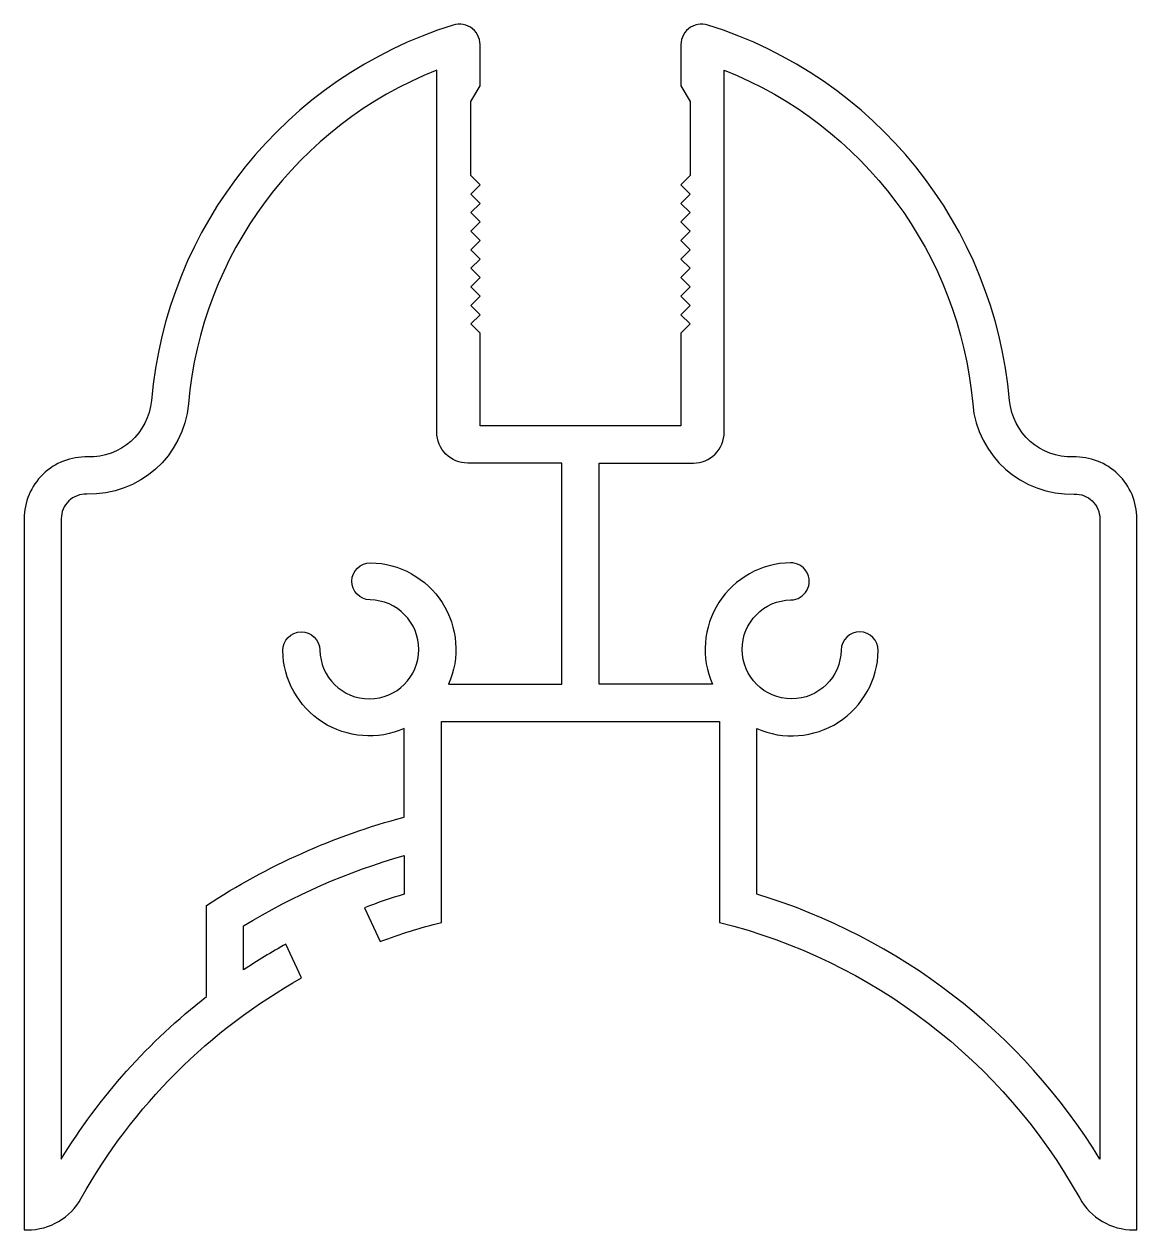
# Model space of a CAD drawing. Extents: x 2771.8 to 2807.8, y 2062.2 to 2101.2.
import ezdxf

# ---------------------------------------------------------------- set-up
doc = ezdxf.new("R2010")
doc.units = 0
doc.layers.add('ANA', color=220, linetype='CONTINUOUS')

msp = doc.modelspace()

# ---------------------------------------------------------------- linework, layer by layer
at = {"layer": 'ANA'}
for points in [[(2771.791, 2062.243), (2771.895, 2062.243, 0.271711), (2773.641, 2063.268, -0.138822), (2780.768, 2070.394), (2780.262, 2071.486, 0.020373), (2778.891, 2070.653), (2778.891, 2072.076, -0.06821), (2784.091, 2074.351), (2784.091, 2073.101, 0.017264), (2782.803, 2072.663), (2783.309, 2071.571, -0.028072), (2785.291, 2072.188), (2785.291, 2078.688), (2794.291, 2078.688), (2794.291, 2072.188, -0.206751), (2805.94, 2063.268, 0.271711), (2807.686, 2062.243), (2807.791, 2062.243), (2807.791, 2085.243, 0.423416), (2805.728, 2087.242, -0.397983), (2803.673, 2089.068, 0.303832), (2793.915, 2101.209, 0.54171), (2793.041, 2100.493), (2793.041, 2099.243), (2793.341, 2098.743), (2793.341, 2096.343), (2793.041, 2096.043), (2793.341, 2095.743), (2793.041, 2095.443), (2793.341, 2095.143), (2793.041, 2094.843), (2793.341, 2094.543), (2793.041, 2094.243), (2793.341, 2093.943), (2793.041, 2093.643), (2793.341, 2093.343), (2793.041, 2093.043), (2793.341, 2092.743), (2793.041, 2092.443), (2793.341, 2092.143), (2793.041, 2091.843), (2793.341, 2091.543), (2793.041, 2091.243), (2793.041, 2088.243), (2786.541, 2088.243), (2786.541, 2091.243), (2786.241, 2091.543), (2786.541, 2091.843), (2786.241, 2092.143), (2786.541, 2092.443), (2786.241, 2092.743), (2786.541, 2093.043), (2786.241, 2093.343), (2786.541, 2093.643), (2786.241, 2093.943), (2786.541, 2094.243), (2786.241, 2094.543), (2786.541, 2094.843), (2786.241, 2095.143), (2786.541, 2095.443), (2786.241, 2095.743), (2786.541, 2096.043), (2786.241, 2096.343), (2786.241, 2098.743), (2786.541, 2099.243), (2786.541, 2100.493, 0.54171), (2785.666, 2101.209, 0.303832), (2775.908, 2089.068, -0.397983), (2773.853, 2087.242, 0.423416), (2771.791, 2085.243)], [(2777.691, 2069.789), (2777.691, 2072.737, -0.079799), (2784.091, 2075.596), (2784.091, 2078.458, -0.537351), (2780.16, 2080.979, -1), (2781.359, 2080.996, 2.365798), (2782.982, 2082.619, -1), (2783, 2083.819, -0.537351), (2785.521, 2079.888), (2789.191, 2079.888), (2789.191, 2087.043), (2786.141, 2087.043, -0.414214), (2785.141, 2088.043), (2785.141, 2099.751, 0.283913), (2777.104, 2088.963, -0.397983), (2773.816, 2086.043, 0.423416), (2772.991, 2085.243), (2772.991, 2064.532, -0.090224)], [(2790.391, 2087.043), (2793.441, 2087.043, 0.414214), (2794.441, 2088.043), (2794.441, 2099.751, -0.283913), (2802.478, 2088.963, 0.397983), (2805.766, 2086.043, -0.423416), (2806.591, 2085.243), (2806.591, 2064.532, 0.183977), (2795.491, 2073.101), (2795.491, 2078.458, 0.537351), (2799.422, 2080.979, 1), (2798.222, 2080.996, -2.365798), (2796.599, 2082.619, 1), (2796.582, 2083.819, 0.537351), (2794.061, 2079.888), (2790.391, 2079.888)]]:
    msp.add_lwpolyline(points, format="xyb", close=True, dxfattribs=at)

doc.saveas('drawing.dxf')
